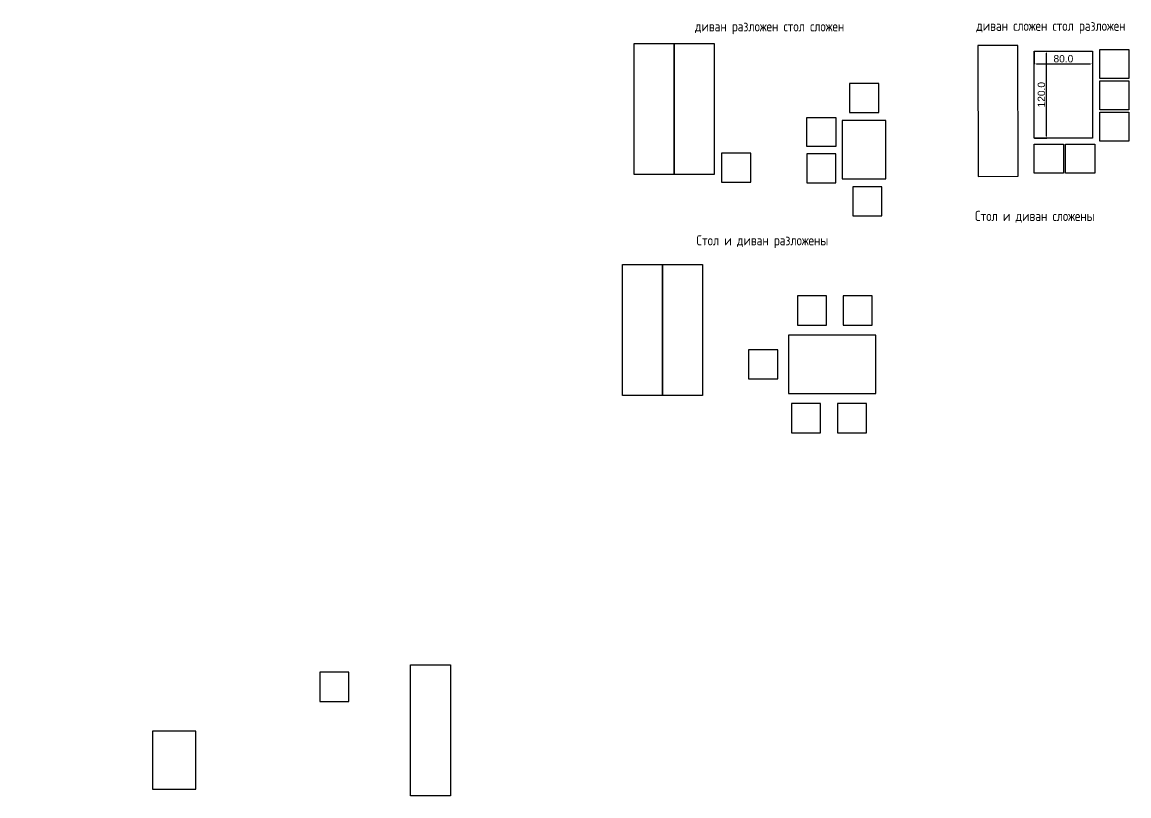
# Model space of a CAD drawing. Header units: millimetres. Extents: x 111 to 3967, y -45 to 1470.
# Drawn here: x 111 to 1632, y 30 to 1094 of the extents above; entities that cross this region are included whole.
import ezdxf
from ezdxf.enums import TextEntityAlignment as Align

# ---------------------------------------------------------------- set-up
doc = ezdxf.new("R2010")
doc.units = ezdxf.units.MM
doc.header["$MEASUREMENT"] = 0
doc.linetypes.add('HIDDEN', pattern=[9.525, 6.35, -3.175])
doc.layers.get('0').update_dxf_attribs({"lineweight": 30})
doc.layers.get('Defpoints').update_dxf_attribs({"linetype": 'HIDDEN', "lineweight": 30})
doc.layers.add('РАЗМЕРЫ', color=3, linetype='Continuous', lineweight=25)
doc.styles.add('eskd', font='eskdw.shx', dxfattribs={"height": 3})
doc.styles.get("Standard").update_dxf_attribs({"font": 'arial.ttf'})
doc.dimstyles.get("Standard").update_dxf_attribs({"dimtxt": 0.18, "dimasz": 0.18, "dimexe": 0.18, "dimexo": 0.0625, "dimgap": 0.09, "dimtad": 0, "dimtih": 1, "dimtoh": 1, "dimdec": 4, "dimzin": 0, "dimdsep": 46, "dimtxsty": 'Standard', "dimcen": 0.09, "dimadec": 0, "dimazin": 0, "dimtfac": 1, "dimtdec": 4, "dimtofl": 0, "dimtmove": 0, "dimatfit": 3, "dimfxl": 1, "dimtolj": 1, "dimtzin": 0, "dimarcsym": 0})

# ---------------------------------------------------------------- blocks, each defined once
blk = doc.blocks.new('*D86')
at = {"layer": 'Defpoints', "color": 0}
for p in [(1981.1, 1087.7), (1998, 1087.7), (1981.1, 967.7)]:
    blk.add_point(p, dxfattribs=at)
at = {"layer": 'РАЗМЕРЫ', "color": 0, "lineweight": -2}
for p, q in [((1981.2, 1087.7), (1998.2, 1087.7)), ((1998, 970.7), (1998, 1084.7)), ((1981.2, 967.7), (1998.2, 967.7))]:
    blk.add_line(p, q, dxfattribs=at)
at = {"layer": 'РАЗМЕРЫ', "color": 0}
for points in [[(1998.5, 1084.7), (1997.5, 1084.7), (1998, 1087.7)], [(1997.5, 970.7), (1998.5, 970.7), (1998, 967.7)]]:
    blk.add_solid(points, dxfattribs=at)
at = {"layer": 'РАЗМЕРЫ', "color": 0, "ltscale": 100, "insert": (1990.9, 1027.7), "char_height": 10, "attachment_point": 5, "rotation": 90}
blk.add_mtext('\\A1;120.0', dxfattribs=at)
blk = doc.blocks.new('*D87')
at = {"layer": 'Defpoints', "color": 0}
for p in [(1981.1, 1087.7), (2061.1, 1087.7), (2061.1, 1070)]:
    blk.add_point(p, dxfattribs=at)
at = {"layer": 'РАЗМЕРЫ', "color": 0, "lineweight": -2}
for p, q in [((1981.1, 1087.7), (1981.1, 1069.8)), ((2061.1, 1087.7), (2061.1, 1069.8)), ((1984.1, 1070), (2058.1, 1070))]:
    blk.add_line(p, q, dxfattribs=at)
at = {"layer": 'РАЗМЕРЫ', "color": 0}
for points in [[(1984.1, 1070.5), (1984.1, 1069.5), (1981.1, 1070)], [(2058.1, 1069.5), (2058.1, 1070.5), (2061.1, 1070)]]:
    blk.add_solid(points, dxfattribs=at)
at = {"layer": 'РАЗМЕРЫ', "color": 0, "ltscale": 100, "insert": (2021.1, 1077.1), "char_height": 10, "attachment_point": 5}
blk.add_mtext('\\A1;80.0', dxfattribs=at)
blk = doc.blocks.new('диван разложен стол сложен')
at = {"ltscale": 100}
for points in [[(1351, 102), (1351, -78), (1296, -78), (1296, 102)], [(1406, 102), (1406, -78), (1351, -78), (1351, 102)], [(1592.4, 7.3), (1632.4, 7.3), (1632.4, 47.3), (1592.4, 47.3)], [(1573.4, 0.3), (1573.4, -39.7), (1533.4, -39.7), (1533.4, 0.3)], [(1416.4, -88.7), (1456.4, -88.7), (1456.4, -48.7), (1416.4, -48.7)], [(1533.4, -89.7), (1573.4, -89.7), (1573.4, -49.7), (1533.4, -49.7)], [(1596.6, -134.8), (1636.6, -134.8), (1636.6, -94.8), (1596.6, -94.8)]]:
    blk.add_lwpolyline(points, close=True, dxfattribs=at)
blk = doc.blocks.new('диван разложжен стол сложен')
at = {"ltscale": 100}
blk.add_lwpolyline([(1642, -4), (1582, -4), (1582, -84), (1642, -84)], close=True, dxfattribs=at)
blk.add_blockref('диван разложен стол сложен', (0, 0), dxfattribs=at)
blk = doc.blocks.new('диван и стол разложены')
at = {"ltscale": 100}
for points in [[(1973.4, 1100.1), (1973.4, 920.1), (1918.4, 920.1), (1918.4, 1100.1)], [(2028.4, 1100.1), (2028.4, 920.1), (1973.4, 920.1), (1973.4, 1100.1)], [(2159, 1017), (2199, 1017), (2199, 1057), (2159, 1057)], [(2222, 1017), (2262, 1017), (2262, 1057), (2222, 1057)], [(2147, 923), (2267, 923), (2267, 1003), (2147, 1003)], [(2092, 943), (2132, 943), (2132, 983), (2092, 983)], [(2151, 869), (2191, 869), (2191, 909), (2151, 909)], [(2214, 869), (2254, 869), (2254, 909), (2214, 909)]]:
    blk.add_lwpolyline(points, close=True, dxfattribs=at)
blk = doc.blocks.new('обеденная грруппа')
at = {"ltscale": 100}
for points in [[(2061.11, 967.74), (1981.11, 967.74), (1981.11, 1087.74), (2061.11, 1087.74)], [(2071.11, 1089.74), (2111.11, 1089.74), (2111.11, 1049.74), (2071.11, 1049.74)], [(2071.11, 1046.74), (2111.11, 1046.74), (2111.11, 1006.74), (2071.11, 1006.74)], [(2071.11, 1003.74), (2111.11, 1003.74), (2111.11, 963.74), (2071.11, 963.74)], [(1981.11, 919.74), (1981.11, 959.74), (2021.11, 959.74), (2021.11, 919.74)], [(2024.11, 919.74), (2024.11, 959.74), (2064.11, 959.74), (2064.11, 919.74)]]:
    blk.add_lwpolyline(points, close=True, dxfattribs=at)
at = {"layer": 'РАЗМЕРЫ', "color": 1}
dim = blk.add_linear_dim(base=(1998, 1087.74), p1=(1981.11, 967.74), p2=(1981.11, 1087.74), angle=270, dimstyle='Standard', override={"dimscale": 1, "dimtxt": 10, "dimasz": 3, "dimgap": 2, "dimtad": 1, "dimtih": 0, "dimtoh": 0, "dimdec": 1, "dimrnd": 1, "dimcen": 1, "dimdle": 0.1, "dimaunit": 1, "dimadec": 4, "dimtdec": 1, "dimtmove": 2}, dxfattribs=at)
dim.commit()
dim.dimension.update_dxf_attribs({"geometry": '*D86', "text_midpoint": (1990.89, 1027.74)})
dim = blk.add_linear_dim(base=(2061.11, 1070), p1=(1981.11, 1087.74), p2=(2061.11, 1087.74), dimstyle='Standard', override={"dimscale": 1, "dimtxt": 10, "dimasz": 3, "dimgap": 2, "dimtad": 1, "dimtih": 0, "dimtoh": 0, "dimdec": 1, "dimlfac": 1, "dimrnd": 1, "dimtxsty": 'Standard', "dimsah": 1, "dimcen": 1, "dimdle": 0.1, "dimaunit": 1, "dimadec": 4, "dimtdec": 1, "dimtmove": 2, "dimtolj": 1}, dxfattribs=at)
dim.commit()
dim.dimension.update_dxf_attribs({"geometry": '*D87', "text_midpoint": (2021.11, 1077.11)})
blk = doc.blocks.new('диван сложен стол разложен')
at = {"ltscale": 100}
blk.add_lwpolyline([(1918.6, 1099.7), (1918.8, 919.7), (1973.8, 919.8), (1973.6, 1099.8)], close=True, dxfattribs=at)
blk.add_blockref('обеденная грруппа', (14.9, 4.3), dxfattribs=at)

msp = doc.modelspace()

# ---------------------------------------------------------------- linework, layer by layer
at = {"ltscale": 100}
for points in [[(520, 160), (560, 160), (560, 200), (520, 200)], [(700, 210), (700, 30), (645, 30), (645, 210)], [(350, 119), (290, 119), (290, 39), (350, 39)]]:
    msp.add_lwpolyline(points, close=True, dxfattribs=at)

# ---------------------------------------------------------------- block references
for name, p in [('диван разложжен стол сложен', (-343.89, 962.52)), ('диван сложен стол разложен', (-493.65, -37.77)), ('диван и стол разложены', (-982.34, -339.56))]:
    msp.add_blockref(name, p, dxfattribs=at)

# ---------------------------------------------------------------- texts
at = {"ltscale": 100, "style": 'eskd'}
for s, p in [('диван разложен стол сложен', (1035.9, 1081.21)), ('диван сложен стол разложен', (1422.53, 1082)), ('Стол и диван сложены', (1420.9, 820.5)), ('Стол и диван разложены', (1037.9, 787))]:
    msp.add_text(s, height=14, dxfattribs=at).set_placement(p)
msp.add_attdef('', text='X1', height=2).set_placement((111, 122.01), align=Align.MIDDLE_CENTER)

doc.saveas('drawing.dxf')
